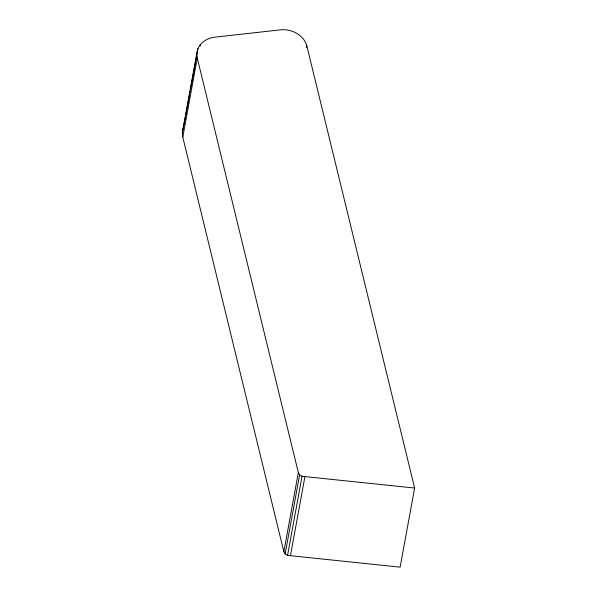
<?xml version="1.0" encoding="UTF-8"?>
<svg xmlns="http://www.w3.org/2000/svg" width="597" height="597" viewBox="0 0 597 597"><rect width="100%" height="100%" fill="white"/><g stroke="black" fill="none" stroke-linecap="round" stroke-linejoin="round"><path stroke-width="0.9" d="M182.376 132.288L196.861 53.178C197.659 44.156 206.166 38.051 214.696 37.171L280.426 29.85C291.388 28.708 303.701 34.723 306.828 45.842L414.624 488.04L400.139 567.15L287.56 555.389L285.142 553.926L283.851 551.703L182.786 137.138L182.376 132.288L185.309 117.594M185.645 115.781L189.473 94.863M189.809 93.05L190.137 91.229M190.473 89.408L195.465 62.133M195.801 60.312L196.629 55.767M196.965 53.946L197.965 48.491M182.786 137.138L197.271 58.028L196.861 53.178M200.182 46.111L200.517 44.29M306.492 47.656L306.828 45.842M283.851 551.703L298.336 472.6L197.271 58.028M285.142 553.926L299.627 474.816L298.336 472.6M287.56 555.389L302.045 476.279L299.627 474.816M290.448 555.703L304.933 476.593L414.624 488.04M302.045 476.279L304.933 476.593"/></g></svg>
